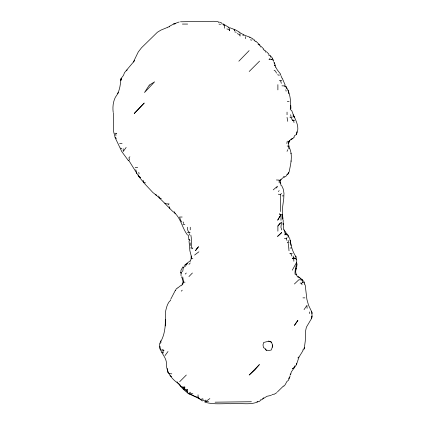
<?xml version="1.0" encoding="UTF-8"?>
<svg xmlns="http://www.w3.org/2000/svg" width="425" height="425" viewBox="0 0 425 425"><rect width="100%" height="100%" fill="white"/><g stroke="black" fill="none" stroke-linecap="round" stroke-linejoin="round"><path stroke-width="0.64" d="M277.886 231.152L277.897 226.01L280.133 223.019M187.632 227.232L187.622 229.824L188.488 231.822L190.113 232.602L187.505 232.656M202.295 401.009L199.373 398.687L198.178 397.216C194.581 396.95 191.919 394.246 188.397 393.736L187.388 392.233L187.404 389.656L184.737 389.725L183.09 388.769M280.999 220.331L281.042 214.513L279.368 213.903L280.351 214.614L281.042 214.513L277.732 220.097L281.042 214.513M123.207 148.75L123.186 151.507L126.156 147.438M184.163 265.54L189.97 260.955L190.299 261.279L191.202 258.623L191.234 256.004L189.885 250.777L189.029 240.959M280.527 211.533L280.521 194.459L281.456 193.439M187.388 392.233L186.384 390.681L184.737 389.725L184.806 387.016L182.203 387.053L180.588 386.086L179.658 384.322C171.758 379.647 165.638 371.567 166.356 361.957C165.224 355.236 157.787 350.184 159.943 342.863M293.08 256.004L293.526 257.454L292.501 258.442L296.554 258.559C297.521 263.973 294.525 268.967 295.035 274.231L296.597 275.044L297.484 276.861L299.593 277.684L303.748 281.286L304.475 282.593L304.539 284.782M180.864 272.951L181.008 270.167L182.947 266.847L183.297 267.298M302.69 350.094L304.087 348.952L304.528 346.587L305.267 341.031L305.665 330.565L306.377 327.223L311.472 318.617L312.024 316.179L311.897 312.248L308.566 305.293L306.892 299.381L305.171 284.782M289.037 172.295C290.567 164.672 292.857 156.31 289.866 148.75M282.423 219.38L282.375 208.919L283.751 198.454L283.974 193.221L283.225 189.019L281.568 185.374M272.303 347.241L272.478 344.951L271.479 342.162L268.584 341.031M296.762 274.768L295.901 273.456L295.694 271.702L296.092 268.143M120.769 80.729L121.231 78.306L123.51 75.326L124.472 72.68L133.285 62.188L138.268 51.951L141.567 47.706L157.42 32.226L160.985 30.085L166.945 27.62M182.676 271.702L183.366 267.346L185.082 266.47L187.622 263.293M272.478 344.951L272.175 347.57L271.24 350.035L268.733 350.492L266.098 350.057L265.216 348.596L263.484 347.661L263.006 344.951L263.643 342.47L268.733 341.233L271.479 342.162M296.73 266.507L296.464 268.642L295.216 269.429L295.997 269.344M188.891 239.434L189.89 240.306L188.891 239.434L188.238 235.078M296.767 131.745L296.368 134.624L294.716 135.463L293.888 137.201M120.891 79.305C120.302 85.595 119.505 92.124 115.382 97.213C113.045 101.862 112.545 107.259 113.188 112.354M296.411 134.714L296.645 133.052M289.308 148.569L288.548 143.517L288.846 141.552M290.275 108.71C291.098 101.325 290.248 93.091 286.099 86.727L284.437 85.914L281.987 85.834M296.698 266.592L297.123 263.856M304.087 348.952L304.3 347.57M286.832 143.517L287.268 141.143M296.294 364.74L296.57 363.263M160.528 342.029C165.84 332.807 165.532 322.522 165.383 312.194C166.441 307.923 167.137 303.094 170.744 300.119M297.086 133.052C299.896 124.934 294.058 118.102 291.837 110.776L290.174 109.363L290.928 108.391L290.769 105.469M312.003 315.998L311.472 318.617L311.854 316.752M288.618 172.762L288.421 173.703L286.838 174.718M288.676 172.295L288.384 173.639L287.045 174.197M273.02 60.403L273.19 59.638L268.967 59.574L269.997 58.549M290.716 374.377L291.306 371.918L296.353 364.847L299.051 356.963L303.11 350.46M133.652 62.034L134.661 60.355M117.778 93.824L118.246 92.358M126.719 70.842L127.075 69.843M290.062 376.348L288.41 380.37L286.939 381.432L285.111 384.806L283.804 386.245M290.031 375.328L290.583 373.803M288.75 378.829L289.43 376.964M182.745 276.903L183.51 282.168L182.532 284.808L181.985 284.346L183.048 282.168L182.697 279.549L181.533 276.749M287.045 151.364L287.725 149.722M288.548 143.517L289.622 140.946L290.764 139.389L292.283 138.38M175.435 290.732L176.168 289.011L177.475 287.911M294.854 365.824L294.01 367.747L292.48 368.751L294.27 367.726M280.872 179.212L280.086 180.96L280.383 183.276M292.278 270.188L296.528 262.549M276.579 187.988L277.52 186.192L273.238 189.869M170.701 299.28L175.302 290.45M260.684 399.734L259.696 401.28L256.96 401.8M286.365 88.751L286.099 86.727M286.859 175.185L285.866 176.317L282.274 178.229L280.086 180.96L279.161 180.11L276.404 179.972M304.05 309.634L306.946 305.341L307.089 308.327M288.846 237.692L288.687 235.923L285.079 231.726L284.144 229.845L285.228 232.039M311.254 318.617L311.945 317.624M262.698 398.932L263.543 397.736M171.801 373.825L169.347 373.703L168.029 372.454M279.714 75.315L280.426 74.327M165.033 355.592L168.013 351.491M289.659 140.319L288.288 142.173L289.622 140.946M170.042 375.748L171.742 376.566M270.656 57.184L270.263 55.627L272.707 58.422M188.939 264.414L190.251 262.942M138.513 174.787L138.89 176.641L144.723 183.797L152.862 192.514L156.533 195.367L155.194 194.294C161.404 199.431 166.653 205.493 172.401 211.097C180.933 216.931 181.565 227.263 187.51 235.078M283.523 385.953L277.467 391.882M189.343 393.125L190.23 392.169L190.23 394.177M277.897 226.01L281.547 222.089L280.93 227.232L281.711 229.952M285.552 233.819L284.58 234.844L287.077 234.472L285.552 233.819L284.458 232.592M198.029 394.814L198.178 397.216L199.24 398.682L204.919 401.057L205.854 400.068M238.834 61.211L249.114 50.644M291.152 139.724L294.148 137.445M188.939 276.563L192.403 273.009M167.285 27.784L167.976 27.083L169.559 26.77M260.621 47.016L259.887 45.082L255.861 41.156M278.322 191.505L279.193 190.623M181.278 291.162L182.251 290.179M185.258 274.072L186.293 273.031M284.426 238.345L286.28 238.473L287.109 237.639M179.674 381.703L186.325 375.036M249.183 71.512L259.574 61.11M186.384 390.681L187.404 389.656M129.907 156.761L128.918 157.744L129.412 159.433L128.823 160.459L138.89 176.641L140.563 177.507L138.98 176.54M168.135 204.866L169.134 203.867L166.531 203.899L164.783 203.092M184.737 389.725L183.791 388.025L184.806 387.016M162.477 349.552L163.901 350.328L162.903 351.294L163.338 353.026L161.883 352.399M294.408 284.001L298.817 279.777L302.435 279.91L301.989 280.394L302.685 282.264L304.284 283.013M300.124 283.045L301.638 283.263L302.685 282.264M191.978 248.869L192.86 248.062L190.676 248.062L191.494 247.122L191.266 237.692L190.857 235.078M263.176 49.645L265.094 50.384M160.066 343.326L161.096 342.407M297.861 357.93L298.918 356.989M177.73 288.022L180.519 285.653M252.801 39.7L254.538 40.019M271.548 59.479L272.553 58.661M180.901 285.897L181.911 285.101M194.57 255.085L198.895 251.797M276.93 392.604L273.966 394.389M204.919 401.057L205.482 401.694L209.87 398.581M238.962 32.114L243.923 34.93M293.526 257.454L294.934 258.421L296.082 257.646M221.51 23.837L223.486 24.119L228.278 27.057M257.885 401.896C249.379 405.402 239.78 402.688 230.796 403.718C222.142 403.415 213.222 404.77 204.829 402.103M169.107 26.504L173.735 23.954L179.185 21.978M188.397 393.736L188.652 393.598C184.073 390.474 180.136 386.272 176.981 381.74M260.961 400.1L266.932 396.291L271.347 395.351M242.824 35.418L243.865 34.956L249.937 37.219L253.034 38.925M249.602 37.357L249.937 37.219M185.491 264.536L186.607 264.084M271.888 394.74L273.514 394.172M175.451 23.46L173.735 23.954L174.994 23.927M113.422 112.97L113.64 131.745L115.143 137.62L116.487 138.369M180.492 21.781L213.796 21.287L218.248 21.739L218.955 22.716M205.482 401.694L208.563 401.588M251.409 401.737L215.103 402.178M292.421 117.05L289.903 117.119L291.391 117.837L292.267 120.094L293.712 121.045L294.026 122.586M135.187 167.37L137.673 167.312M182.15 217.016L179.541 217.063L180.657 220.347L181.932 222.105M182.399 24.071L187.632 24.066M287.3 101.501L289.09 101.501M114.888 133.301L116.742 133.301L115.696 134.337L115.94 135.665M287.172 146.062L288.819 146.062L288.888 148.968M282.147 195.883L283.454 195.883M182.888 224.533L184.88 224.533M289.175 242.803L287.3 242.803L288.347 241.852L288.102 240.311M290.089 248.009L291.438 248.009M191.202 258.623L192.865 258.623M183.51 282.168L185.018 282.168M302.961 297.861L304.858 297.861M292.272 253.364L289.77 253.353L291.231 254.203L291.773 256.004M199.24 398.682L189.205 393.863M119.627 143.517L122.06 143.618M281.86 80.58L279.459 80.468L280.819 81.164L281.286 83.348M292.267 120.094L294.711 120.286M163.901 350.328L161.5 350.126L160.055 349.153L159.991 346.263M278.322 194.209L280.521 194.459M191.085 393.55L192.865 393.816M219.029 24.119L220.554 24.368M234.722 31.886L236.242 32.215M250.421 39.833L251.775 40.147M226.876 28.948L228.91 29.442L229.665 30.802L229.42 28.459L228.188 27.099M145.584 182.952L143.746 182.336L143.055 180.253M283.48 176.518L284.383 176.843M201.923 398.661L203.331 399.187M161.325 198.597L159.359 197.843L158.695 196.015M229.564 27.641L235.562 29.909L239.169 31.971M287.045 235.641L288.485 236.22M237.203 33.644L239.307 34.521L240.088 36.083L240.003 33.623M219.555 22.084L221.643 22.971M268.414 54.926L270.098 55.813M258.071 44.296L259.76 45.215M292.501 258.442L293.787 259.197L293.85 261.237M274.088 70.247L275.527 71.108L276.473 73.127M182.203 387.053L183.791 388.025M294.934 258.421L296.374 259.388M284.437 85.914L285.945 86.96M120.716 148.006L121.773 148.824M298.068 276.25L302.255 279.979M265.205 349.196L266.549 350.444M266.422 51.6L269.073 54.326M263.734 49.061L261.232 46.474M280.564 74.104L277.281 69.87L276.112 67.649M295.518 256.201L296.257 257.199C292.74 252.216 291.019 246.293 290.211 240.311L291.082 245.544M128.541 160.825L121.789 151.608L115.143 137.62M223.316 24.23L224.357 25.744L224.416 28.22M254.442 40.099L255.398 41.714M311.312 311.201L311.897 312.248L311.977 313.793M223.486 24.119L224.357 25.744M285.287 85.367L282.211 78.115M264.945 50.517L265.832 52.222M280.086 182.059L280.723 183.366L280.93 185.374M174.362 211.74L175.137 213.52M169.081 206.534L169.851 208.324M290.875 153.218L291.098 153.744M280.93 75.56L281.924 78.115M273.052 59.893L273.594 61.407M274.327 62.417L275.4 65.912L274.295 65.184L275.331 66.157L275.634 67.649M273.955 62.417L274.433 63.994M289.568 237.692L290.695 243.169M181.332 273.328L180.997 272.127L181.05 275.751M286.28 238.473L286.79 240.311M136.776 173.554L135.803 169.676M277.908 74.157L278.269 75.496M189.146 233.564L189.55 235.078M288.092 90.068L288.819 93.808M301.638 283.263L302.021 284.782M138.778 172.295L139.102 173.836M285.828 89.739L286.131 91.194M290.658 114.739L290.939 116.094M283.73 229.952L283.124 223.274M287.045 117.353L287.741 121.327M282.46 214.673L283.055 219.279M289.021 250.777L288.362 243.594M183.382 221.999L183.627 223.608M167.902 372.64L167.45 368.496M309.4 311.977L309.586 313.56M282.428 214.806L282.614 216.766M291.061 160.889L291.093 161.309M190.193 242.925L190.262 245.544M160.762 340.781L160.793 341.939M283.193 220.086L283.199 224.613M191.234 256.004L191.261 258.841M287.045 112.12L287.045 114.739M279.161 180.11L279.161 182.909M277.886 84.655L277.886 89.887M245.315 36.598L245.315 38.675M190.251 227.232L190.251 229.845M165.314 320.099L165.304 325.964L165.32 319.504L165.314 320.099M120.923 79.422L120.727 80.468L121.231 78.306L120.923 79.422M196.435 249.034L195.532 250.686L198.544 246.707L196.435 249.034M149.292 85.127L144.484 92.533L154.604 81.823L149.292 85.127M296.22 322.788L294.403 325.417L297.909 320.354L296.22 322.788M281.669 232.613L277.631 236.337L281.669 232.613M259.319 364.65L254.793 370.058L249.156 375.052L259.319 364.65M144.16 103.1L134.268 113.48L144.16 103.1M234.133 29.447L234.775 30.494L234.133 29.447M293.68 115.834L293.038 114.872L294.217 117.226L293.68 115.834"/></g></svg>
